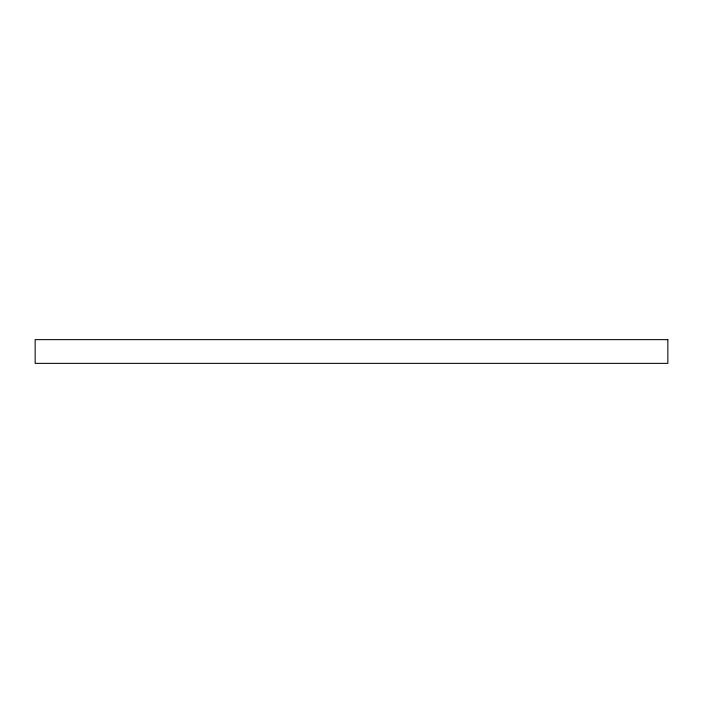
<?xml version="1.0" encoding="UTF-8"?>
<svg xmlns="http://www.w3.org/2000/svg" width="703" height="703" viewBox="0 0 703 703"><rect width="100%" height="100%" fill="white"/><g stroke="black" fill="none" stroke-linecap="round" stroke-linejoin="round"><path stroke-width="1.05" d="M667.85 339.637L35.15 339.637L35.15 363.363L667.85 363.363L667.85 339.637"/></g></svg>
